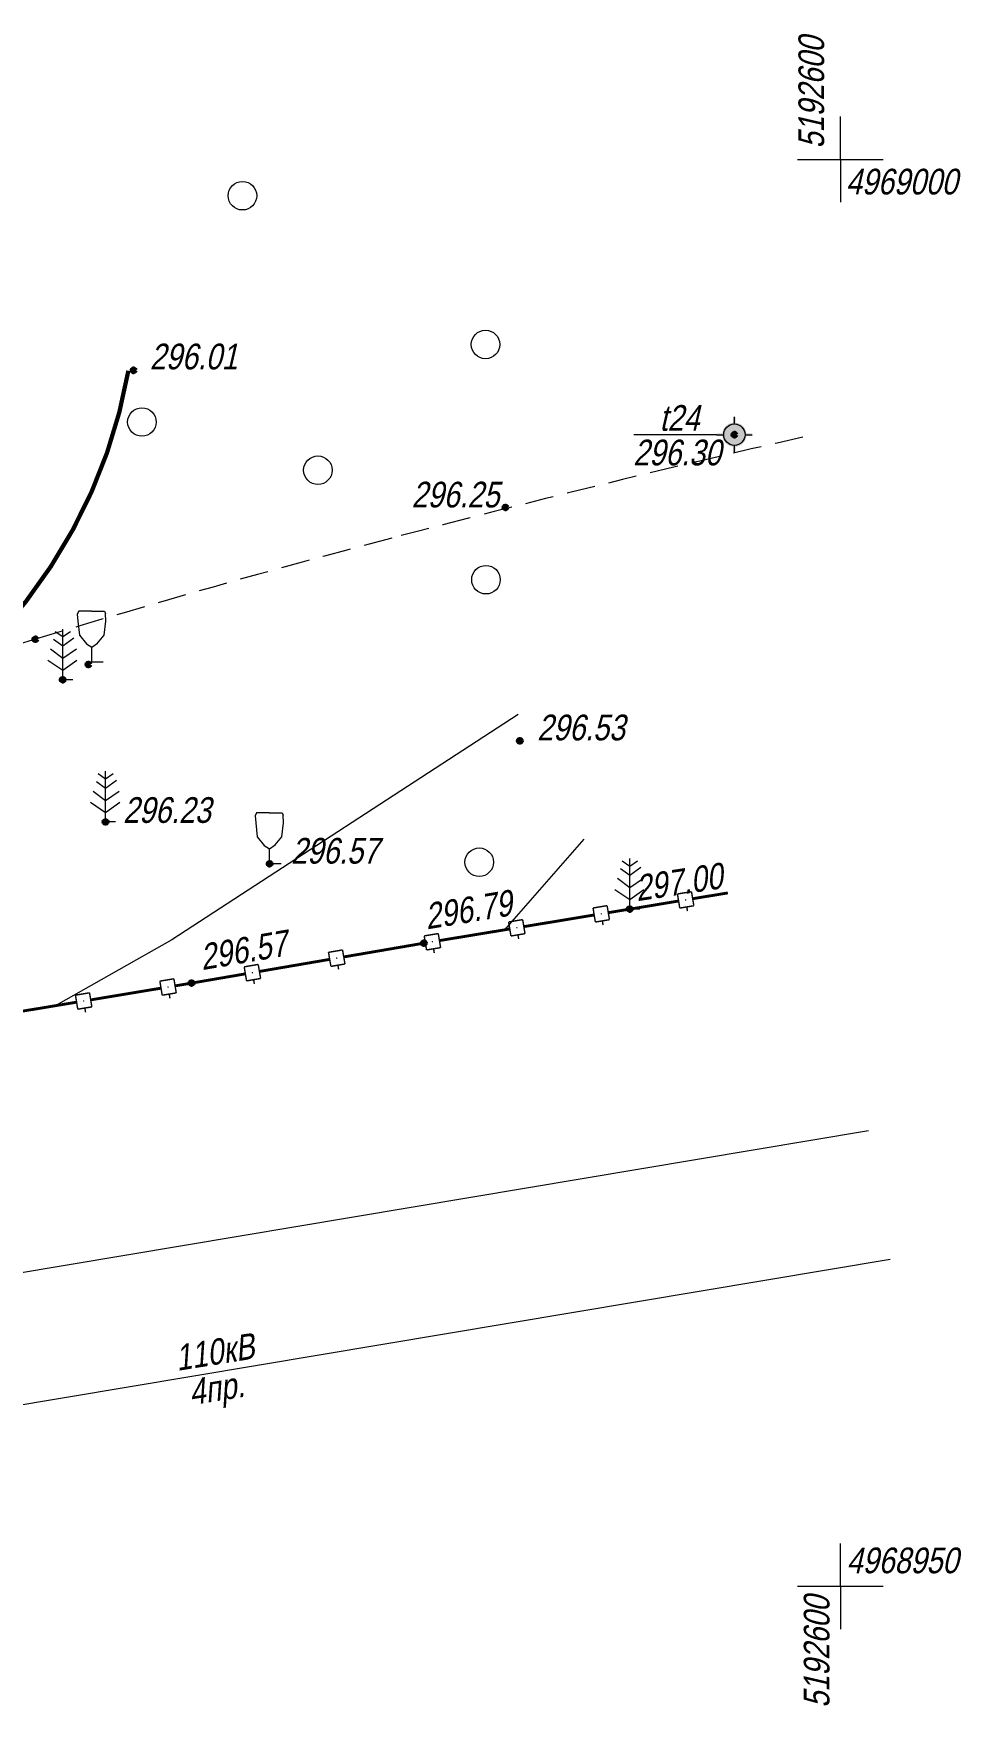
# Model space of a CAD drawing. Header units: metres. Extents: x 5191936 to 10384803, y 4968698 to 9938221.
# Drawn here: x 5192571.7 to 5192604.3, y 4968945.8 to 4969004.4 of the extents above; entities that cross this region are included whole.
import ezdxf

# ---------------------------------------------------------------- set-up
doc = ezdxf.new("R2010")
doc.units = ezdxf.units.M
doc.linetypes.add('DASHEDX2', pattern=[1.5, 1, -0.5])
doc.layers.get('0').update_dxf_attribs({"lineweight": 18})
for name, color, linetype, lineweight in [('31252100', 7, 'Continuous', 18), ('71133200', 7, 'Continuous', 18), ('71133600', 7, 'Continuous', 18), ('82212100', 7, 'Continuous', 18), ('ELE_SKLAD', 7, 'Continuous', 18), ('GEO_POINTS', 7, 'Continuous', 18), ('Grid', 7, 'Continuous', 18), ('Otm', 7, 'Continuous', 18), ('R_Поверхность4_CNT-MAJ', 7, 'Continuous', 18), ('R_Поверхность4_CNT-MIN', 7, 'Continuous', 18), ('Sit', 7, 'Continuous', 18), ('Text_com', 7, 'Continuous', 18), ('Us_znak', 7, 'Continuous', 18), ('Us_znak_fon', 7, 'Continuous', 18), ('Рамка и сетка', 7, 'Continuous', 18)]:
    doc.layers.add(name, color=color, linetype=linetype, lineweight=lineweight)
doc.styles.add('eskd', font='ESKD1.shx', dxfattribs={"width": 1.2, "oblique": 15})
doc.styles.get("Standard").update_dxf_attribs({"font": 'arial.ttf', "width": 0.8, "oblique": 13, "height": 0.9})

# ---------------------------------------------------------------- blocks, each defined once
blk = doc.blocks.new('71133200')
for p, q in [((-0.924145, 3.560442), (-1.024145, 3.360442)), ((-0.024145, 3.560442), (-0.924145, 3.560442)), ((-0.024145, 3.560442), (0.875855, 3.560442)), ((0.875855, 3.560442), (0.958164, 3.395824)), ((-1.024145, 3.360442), (-0.977382, 2.864397)), ((-0.977382, 2.864397), (-0.861899, 1.88241)), ((0.861899, 1.88241), (0.975974, 2.864397)), ((0.975974, 2.864397), (0.958164, 3.395824)), ((-0.861899, 1.88241), (-0.374616, 1.28565)), ((-0.374616, 1.28565), (0, 1.039723)), ((0, 1.039723), (0.401375, 1.321765)), ((0.401375, 1.321765), (0.861899, 1.88241)), ((0, 0), (0, 1.039723)), ((0.8, 0), (0, 0))]:
    blk.add_line(p, q)
at = {"style": 'eskd', "oblique": 14.99997778}
blk.add_attdef('Z', (1.873004, -0.239356), '', height=2, dxfattribs=at)
blk = doc.blocks.new('71133600')
for p, q in [((-0.52, 3.39), (0, 3.02)), ((0, 3.02), (0.55, 3.39)), ((-0.86, 2.16), (0, 1.51)), ((0, 1.51), (0.96, 2.16))]:
    blk.add_line(p, q)
for points in [[(0.71, 0), (0, 0), (0, 3.55)], [(-0.64, 2.84), (0, 2.37), (0, 2.37), (0.78, 2.93)], [(-1.05, 1.38), (0, 0.67), (1, 1.38)]]:
    blk.add_lwpolyline(points)
at = {"style": 'eskd', "oblique": 15}
blk.add_attdef('Z', (2.03, -0.19), '', height=2, dxfattribs=at)
blk = doc.blocks.new('31252100a')
blk.add_circle((0, 0), 1)
blk = doc.blocks.new('POINT')
at = {"layer": 'Us_znak', "linetype": 'Continuous', "lineweight": -2}
h = blk.add_hatch(color=0, dxfattribs=at)
edge = h.paths.add_edge_path()
edge.add_arc((0, 0), 0.05, 0, 360)
at = {"layer": 'Us_znak_fon', "linetype": 'Continuous', "true_color": 0xffffff}
blk.add_hatch(color=7, dxfattribs=at).paths.add_polyline_path([(-0.422, 0.05, -0.346708), (-0.05, 0.422), (-0.05, 0.625), (0.05, 0.625), (0.05, 0.422, -0.346708), (0.422, 0.05), (0.625, 0.05), (0.625, -0.05), (0.422, -0.05, -0.346708), (0.05, -0.422), (0.05, -0.625), (-0.05, -0.625), (-0.05, -0.422, -0.346708), (-0.422, -0.05), (-0.625, -0.05), (-0.625, 0.05)])
at = {"layer": 'Us_znak', "color": 0, "linetype": 'Continuous', "lineweight": -2}
for p, q in [((0, 0.375), (0, 0.625)), ((-0.625, 0), (-0.375, 0)), ((0.375, 0), (0.625, 0)), ((0, -0.625), (0, -0.375))]:
    blk.add_line(p, q, dxfattribs=at)
for radius in [0.375, 0.05]:
    blk.add_circle((0, 0), radius, dxfattribs=at)
blk = doc.blocks.new('GRID')
at = {"layer": 'Grid', "color": 104}
blk.add_line((-1.5, 0), (1.5, 0), dxfattribs=at)
for points in [[(0, 0), (0, 1.5)], [(0, 0), (0, -1.5)]]:
    blk.add_lwpolyline(points, dxfattribs=at)
blk = doc.blocks.new('*U137')
at = {"layer": '82212100', "linetype": 'Continuous', "ltscale": 0.5}
for points in [[(5192594.599, 4968974.058, 1), (5192594.549, 4968974.05, 1)], [(5192591.639, 4968973.569, 1), (5192591.59, 4968973.56, 1)], [(5192588.679, 4968973.079, 1), (5192588.63, 4968973.071, 1)], [(5192585.719, 4968972.59, 1), (5192585.67, 4968972.582, 1)], [(5192582.364, 4968972.016, 1), (5192582.314, 4968972.007, 1)], [(5192576.449, 4968971.004, 1), (5192576.4, 4968970.996, 1)], [(5192579.407, 4968971.508, 1), (5192579.358, 4968971.499, 1)], [(5192573.49, 4968970.514, 1), (5192573.441, 4968970.505, 1)]]:
    blk.add_hatch(color=256, dxfattribs=at).paths.add_polyline_path(points, flags=0)
for points in [[(5192591.861, 4968973.605, 0.1, 0.1, 0), (5192594.327, 4968974.013, 0.1, 0.1, 0)], [(5192588.901, 4968973.116, 0.1, 0.1, 0), (5192591.368, 4968973.524, 0.1, 0.1, 0)], [(5192585.941, 4968972.627, 0.1, 0.1, 0), (5192588.408, 4968973.034, 0.1, 0.1, 0)], [(5192582.585, 4968972.054, 0.1, 0.1, 0), (5192585.398, 4968972.537, 0.1, 0.1, 0), (5192585.448, 4968972.545, 0, 0, 0)], [(5192579.629, 4968971.546, 0.1, 0.1, 0), (5192582.093, 4968971.969, 0.1, 0.1, 0)], [(5192573.712, 4968970.55, 0.1, 0.1, 0), (5192576.178, 4968970.959, 0.1, 0.1, 0)], [(5192576.671, 4968971.041, 0.1, 0.1, 0), (5192577.248, 4968971.137, 0.1, 0.1, 0), (5192579.136, 4968971.461, 0, 0, 0)], [(5192570.752, 4968970.06, 0.1, 0.1, 0), (5192573.219, 4968970.469, 0.1, 0.1, 0)]]:
    blk.add_lwpolyline(points, format="xyseb", dxfattribs=at)
at = {"layer": '82212100', "linetype": 'Continuous', "ltscale": 0.5, "const_width": 0.05}
for points in [[(5192594.287, 4968974.26), (5192594.78, 4968974.341)], [(5192594.368, 4968973.766), (5192594.287, 4968974.26)], [(5192594.78, 4968974.341), (5192594.861, 4968973.848)], [(5192588.367, 4968973.281), (5192588.86, 4968973.363)], [(5192588.86, 4968973.363), (5192588.942, 4968972.869)], [(5192591.327, 4968973.77), (5192591.82, 4968973.852)], [(5192591.408, 4968973.277), (5192591.327, 4968973.77)], [(5192591.902, 4968973.359), (5192591.408, 4968973.277)], [(5192591.82, 4968973.852), (5192591.902, 4968973.359)], [(5192594.861, 4968973.848), (5192594.368, 4968973.766)], [(5192594.615, 4968973.807), (5192594.639, 4968973.659)], [(5192585.407, 4968972.792), (5192585.9, 4968972.873)], [(5192585.489, 4968972.299), (5192585.407, 4968972.792)], [(5192585.9, 4968972.873), (5192585.982, 4968972.38)], [(5192588.448, 4968972.788), (5192588.367, 4968973.281)], [(5192588.942, 4968972.869), (5192588.448, 4968972.788)], [(5192588.695, 4968972.829), (5192588.72, 4968972.681)], [(5192591.655, 4968973.318), (5192591.679, 4968973.17)], [(5192582.05, 4968972.215), (5192582.543, 4968972.3)], [(5192582.135, 4968971.723), (5192582.05, 4968972.215)], [(5192582.543, 4968972.3), (5192582.628, 4968971.807)], [(5192585.982, 4968972.38), (5192585.489, 4968972.299)], [(5192585.735, 4968972.339), (5192585.76, 4968972.191)], [(5192579.094, 4968971.707), (5192579.586, 4968971.792)], [(5192579.178, 4968971.215), (5192579.094, 4968971.707)], [(5192579.586, 4968971.792), (5192579.671, 4968971.299)], [(5192582.628, 4968971.807), (5192582.135, 4968971.723)], [(5192582.381, 4968971.765), (5192582.407, 4968971.617)], [(5192576.137, 4968971.206), (5192576.631, 4968971.288)], [(5192576.219, 4968970.713), (5192576.137, 4968971.206)], [(5192576.631, 4968971.288), (5192576.712, 4968970.794)], [(5192579.671, 4968971.299), (5192579.178, 4968971.215)], [(5192579.425, 4968971.257), (5192579.45, 4968971.109)], [(5192573.178, 4968970.715), (5192573.671, 4968970.797)], [(5192573.259, 4968970.222), (5192573.178, 4968970.715)], [(5192573.671, 4968970.797), (5192573.753, 4968970.304)], [(5192576.712, 4968970.794), (5192576.219, 4968970.713)], [(5192576.466, 4968970.753), (5192576.49, 4968970.605)], [(5192573.753, 4968970.304), (5192573.259, 4968970.222)], [(5192573.506, 4968970.263), (5192573.531, 4968970.115)]]:
    blk.add_lwpolyline(points, dxfattribs=at)
at = {"layer": '82212100', "ltscale": 0.5}
blk.add_lwpolyline([(5192594.821, 4968974.094, 0.1, 0.1, 0), (5192596.055, 4968974.298, 0.1, 0.1, 0)], format="xyseb", dxfattribs=at)

msp = doc.modelspace()

# ---------------------------------------------------------------- linework, layer by layer
at = {"layer": 'GEO_POINTS', "lineweight": 60}
for centre in [(5192575.218, 4968992.61, 296.006), (5192596.284, 4968990.355, 296.301), (5192588.254, 4968987.805, 296.247), (5192571.772, 4968983.186, 296.031), (5192573.632, 4968982.301, 296.269), (5192572.731, 4968981.767, 296.141), (5192588.759, 4968979.627, 296.532), (5192574.231, 4968976.786, 296.232), (5192579.986, 4968975.32, 296.571), (5192592.613, 4968973.73, 297.002), (5192585.398, 4968972.537, 296.786), (5192577.248, 4968971.137, 296.568)]:
    msp.add_circle(centre, 0.06, dxfattribs=at)
at = {"layer": 'R_Поверхность4_CNT-MAJ', "color": 32, "const_width": 0.15, "elevation": 296, "flags": 128}
msp.add_lwpolyline([(5192575.033, 4968992.594), (5192574.715, 4968991.135), (5192574.285, 4968989.72), (5192573.743, 4968988.351), (5192573.088, 4968987.026), (5192572.322, 4968985.746), (5192571.443, 4968984.511), (5192570.452, 4968983.321), (5192569.573, 4968982.44), (5192568.578, 4968981.605), (5192566.309, 4968980.047), (5192553.689, 4968972.803), (5192550.646, 4968970.469), (5192538.572, 4968964.725)], dxfattribs=at)
at = {"layer": 'R_Поверхность4_CNT-MIN', "color": 32, "flags": 128}
for points, elevation in [([(5192588.701, 4968980.555), (5192576.558, 4968972.655), (5192572.489, 4968970.348)], 296.5), ([(5192591.01, 4968976.183), (5192588.219, 4968973.003)], 297)]:
    msp.add_lwpolyline(points, dxfattribs=dict(at, elevation=elevation))
at = {"layer": 'Sit', "flags": 128}
for points, elevation in [([(5192595.659, 4968990.355), (5192592.759, 4968990.355)], 296.301), ([(5192558.861, 4968958.919), (5192600.991, 4968965.971)], 299.37), ([(5192561.686, 4968954.759), (5192601.745, 4968961.464)], 299.37)]:
    msp.add_lwpolyline(points, dxfattribs=dict(at, elevation=elevation))
at = {"layer": 'Sit', "linetype": 'DASHEDX2'}
msp.add_lwpolyline([(5192598.683, 4968990.27, 0.008263), (5192584.266, 4968986.729, 0.009446), (5192571.772, 4968983.186, 0.000922), (5192568.166, 4968982.083, -0.004963), (5192567.495, 4968981.883, -0.033147), (5192561.614, 4968980.613, 0.022792), (5192553.028, 4968978.944, 0.010419), (5192547.593, 4968977.507, -0.014673), (5192543.725, 4968976.52, -0.01088), (5192541.848, 4968976.142, 0.003121), (5192535.283, 4968974.925, 0.014316), (5192530.824, 4968973.936, 0.008757), (5192523.617, 4968971.985)], format="xyb", dxfattribs=at)

# ---------------------------------------------------------------- block references
at = {"layer": '31252100', "color": 7, "xscale": 0.5, "yscale": 0.5, "zscale": 0.5}
for p in [(5192579.034, 4968998.728), (5192587.557, 4968993.515), (5192575.508, 4968990.799), (5192581.679, 4968989.11), (5192587.572, 4968985.273), (5192587.337, 4968975.374)]:
    msp.add_blockref('31252100a', p, dxfattribs=at)
at = {"layer": '71133200', "color": 7, "xscale": 0.5, "yscale": 0.5, "zscale": 0.5}
for p in [(5192573.754, 4968982.388, 296.269), (5192579.986, 4968975.32, 296.571)]:
    msp.add_blockref('71133200', p, dxfattribs=at)
at = {"layer": '71133600', "color": 7, "xscale": 0.5, "yscale": 0.5, "zscale": 0.5}
for p in [(5192572.731, 4968981.767, 296.473), (5192574.231, 4968976.786, 296.564), (5192592.613, 4968973.73, 297.333)]:
    msp.add_blockref('71133600', p, dxfattribs=at)
at = {"layer": '82212100', "color": 7}
msp.add_blockref('*U137', (0, 0), dxfattribs=at)
at = {"layer": 'Grid', "color": 7, "linetype": 'Continuous'}
for p in [(5192600, 4969000), (5192600, 4968950)]:
    msp.add_blockref('GRID', p, dxfattribs=at)
at = {"layer": 'Sit', "color": 7, "linetype": 'Continuous'}
msp.add_blockref('POINT', (5192596.284, 4968990.355, 296.301), dxfattribs=at)

# ---------------------------------------------------------------- texts
at = {"layer": 'ELE_SKLAD', "oblique": 13, "width": 0.8}
msp.add_text('t24', height=0.9, dxfattribs=at).set_placement((5192593.657, 4968990.491, 295.221))
at = {"layer": 'Otm', "oblique": 13, "width": 0.8}
for s, p in [('296.01', (5192575.786, 4968992.644, 296.006)), ('296.30', (5192592.736, 4968989.28, 296.301)), ('296.25', (5192584.965, 4968987.805, 296.247)), ('296.53', (5192589.369, 4968979.644, 296.532)), ('296.23', (5192574.848, 4968976.752, 296.232)), ('296.57', (5192580.742, 4968975.324, 296.571))]:
    msp.add_text(s, height=0.9, dxfattribs=at).set_placement(p)
for s, rotation, p in [('297.00', 8.60932, (5192592.873, 4968974.005, 297.002)), ('296.79', 9.38507, (5192585.501, 4968973.017, 296.786)), ('296.57', 9.75046, (5192577.623, 4968971.59, 296.568))]:
    msp.add_text(s, height=0.9, rotation=rotation, dxfattribs=at).set_placement(p)
at = {"layer": 'Text_com', "oblique": 13, "width": 0.8}
for s, p in [('110кВ', (5192576.75, 4968957.547, -0.7)), ('4пр.', (5192577.229, 4968956.342, -0.7))]:
    msp.add_text(s, height=0.9, rotation=9.14224, dxfattribs=at).set_placement(p)
at = {"layer": 'Рамка и сетка', "oblique": 13, "width": 0.8}
for p in [(5192599.43, 4969000.382), (5192599.618, 4968945.743)]:
    msp.add_text('5192600', height=0.9, rotation=90, dxfattribs=at).set_placement(p)
for s, p in [('4969000', (5192600.193, 4968998.773)), ('4968950', (5192600.217, 4968950.458))]:
    msp.add_text(s, height=0.9, dxfattribs=at).set_placement(p)

doc.saveas('drawing.dxf')
